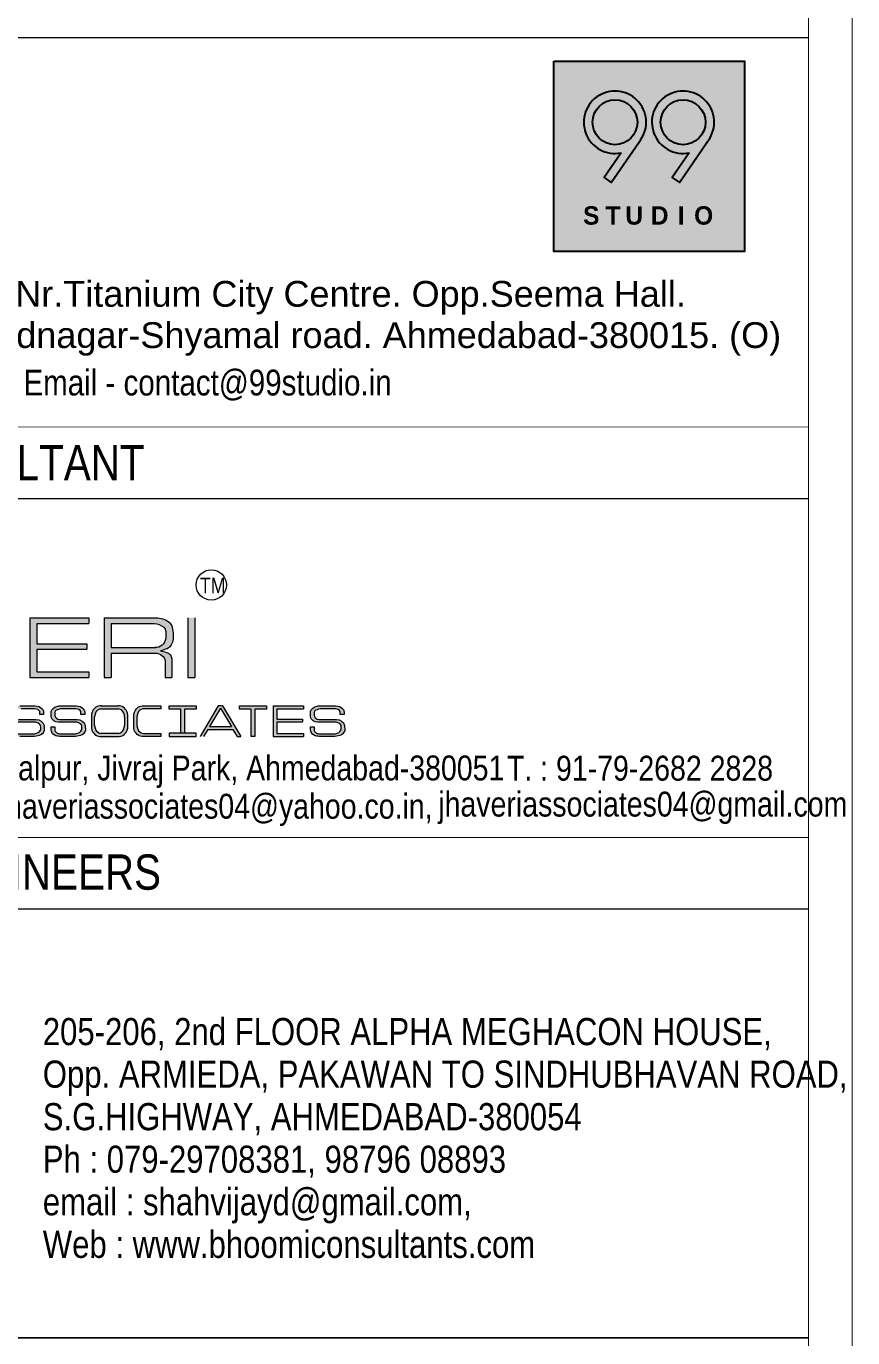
# Model space of a CAD drawing. Header units: millimetres. Extents: x 1112055 to 3390982, y -148532 to 766891.
# Drawn here: x 2370397 to 2378887, y 319125 to 332597 of the extents above; entities that cross this region are included whole.
import ezdxf

# ---------------------------------------------------------------- set-up
doc = ezdxf.new("R2010")
doc.units = ezdxf.units.MM
doc.layers.add('B TITLE BLOCK', color=250, linetype='Continuous', lineweight=0)
doc.layers.add('P_TITLE BLOCK TEXT', color=7, linetype='Continuous', lineweight=9)
for name, color, linetype in [('FORMAT TEXT', 7, 'Continuous'), ('Logo Color', 251, 'Continuous'), ('Logo Font', 255, 'Continuous'), ('Logo Line', 251, 'Continuous')]:
    doc.layers.add(name, color=color, linetype=linetype)
doc.styles.add('A', font='GOTHICB.TTF')
doc.styles.add('SWINC', font='swissc.ttf')

# ---------------------------------------------------------------- blocks, each defined once
blk = doc.blocks.new('Z$W@#6E2766C7')
at = {"layer": 'Logo Font', "style": 'A'}
for s, p in [('S', (0.477201075365187, 0.4427458525618988)), ('T', (0.8451072909420388, 0.4427458525618988)), ('U', (1.170529324572427, 0.4427458525618988)), ('D', (1.588321054015565, 0.4427458525618988)), ('I', (2.031184820887617, 0.4427458525618988)), ('O', (2.298338986166228, 0.4427458525618988))]:
    blk.add_text(s, height=0.30118144, dxfattribs=at).set_placement(p)
blk = doc.blocks.new('A$C9f46f36f')
at = {"layer": 'Logo Color'}
h = blk.add_hatch(color=22, dxfattribs=at)
edge = h.paths.add_edge_path(flags=0)
edge.add_arc((-2651.583773184335, -1156.24687560508), 307.1893068638838, 180, 360, ccw=False)
edge.add_arc((-2651.583773184335, -1156.24687560508), 307.1893068638838, 0, 180, ccw=False)
edge = h.paths.add_edge_path(flags=16)
edge.add_line((-2568.222982186591, -1574.687979126815), (-2800.432897544233, -1914.725855800236))
edge.add_line((-2800.432897541439, -1914.725855799858), (-2701.769266437739, -1982.102683498029))
edge.add_line((-2701.769266444957, -1982.102683492471), (-2326.533018882386, -1432.623404472455))
edge.add_arc((-2651.583773184335, -1156.24687560508), 426.6637769954773, 319.6269312612779, 641.266816491063)
edge = h.paths.add_edge_path(flags=0)
edge.add_arc((-1719.777309257304, -1156.24687560508), 307.1893068638838, 180, 360, ccw=False)
edge.add_arc((-1719.777309257304, -1156.24687560508), 307.1893068638838, 0, 180, ccw=False)
edge = h.paths.add_edge_path(flags=16)
edge.add_line((-1636.416518274462, -1574.687979126815), (-1868.626433632104, -1914.725855800236))
edge.add_line((-1868.62643362931, -1914.725855799858), (-1769.96280252561, -1982.102683498029))
edge.add_line((-1769.962802517926, -1982.102683492471), (-1394.726554955356, -1432.623404472455))
edge.add_arc((-1719.777309257304, -1156.24687560508), 426.6637769954765, 319.6269312612779, 641.2668164910631)
h.paths.add_polyline_path([(-3486.935391280567, -317.6303075854667), (-876.5585415994283, -317.6303075854667), (-876.5585415994283, -2928.007157264743), (-3486.935391280567, -2928.007157264743)])
at = {"layer": 'Logo Font'}
h = blk.add_hatch(color=256, dxfattribs=at)
edge = h.paths.add_edge_path(flags=16)
edge.add_arc((-2651.583773184335, -1156.246875599492), 307.1893068638814, 180, 360, ccw=False)
edge.add_arc((-2651.583773184335, -1156.246875599492), 307.1893068638814, 0, 180, ccw=False)
edge = h.paths.add_edge_path()
edge.add_line((-2568.222982186591, -1574.687979126815), (-2800.432897544233, -1914.725855800236))
edge.add_line((-2800.432897541439, -1914.725855799858), (-2701.769266437739, -1982.102683498029))
edge.add_line((-2701.769266444957, -1982.102683499921), (-2326.533018882386, -1432.623404479906))
edge.add_arc((-2651.583773184335, -1156.246875599492), 426.6637769954742, 319.6269312612787, 641.2668164910637)
h = blk.add_hatch(color=256, dxfattribs=at)
edge = h.paths.add_edge_path()
edge.add_line((-1636.416518274462, -1574.687979126815), (-1868.626433632337, -1914.725855800236))
edge.add_line((-1868.62643362931, -1914.725855799858), (-1769.96280252561, -1982.102683498029))
edge.add_line((-1769.962802517926, -1982.102683499921), (-1394.726554955356, -1432.623404479906))
edge.add_arc((-1719.777309257304, -1156.246875599492), 426.6637769954735, 319.6269312612787, 641.2668164910638)
edge = h.paths.add_edge_path(flags=16)
edge.add_arc((-1719.777309257304, -1156.246875599492), 307.1893068638814, 180, 360, ccw=False)
edge.add_arc((-1719.777309257304, -1156.246875599492), 307.1893068638814, 0, 180, ccw=False)
for points in [[(-2568.222982186591, -1574.687979126815), (-2800.432897541439, -1914.725855799858), (-2701.769266444957, -1982.102683499921), (-2326.533018845832, -1432.62340447912, 5.918618956459519)], [(-2344.394466344034, -1156.246875599492, -1), (-2958.77308008424, -1156.246875599492, -1)], [(-1636.416518274462, -1574.687979126815), (-1868.62643362931, -1914.725855799858), (-1769.962802517926, -1982.102683499921), (-1394.726554933703, -1432.62340447912, 5.918618956459519)], [(-1412.5880023723, -1156.246875599492, -1), (-2026.966616097605, -1156.246875599492, -1)]]:
    blk.add_lwpolyline(points, format="xyb", close=True, dxfattribs=at)
at = {"layer": 'Logo Line'}
blk.add_lwpolyline([(-3486.935391280567, -317.6303075854667), (-876.5585415994283, -317.6303075854667), (-876.5585415994283, -2928.007157264743), (-3486.935391280567, -2928.007157264743)], close=True, dxfattribs=at)
at = {"layer": 'Logo Font', "xscale": 834.901957593243, "yscale": 834.901957593243, "zscale": 834.901957593243}
blk.add_blockref('Z$W@#6E2766C7', (-3486.935391280567, -2928.007157264743), dxfattribs=at)

msp = doc.modelspace()

# ---------------------------------------------------------------- hatches: boundary and pattern name
at = {"layer": 'P_TITLE BLOCK TEXT'}
for color, points in [(7, [(2371041.264057432, 326521.5585121502), (2370433.440658526, 326521.5585121502), (2370433.440658526, 325906.4942576498), (2371041.264057432, 325906.4942576498), (2371041.264057432, 325965.5619299385), (2370505.481736679, 325965.5619299385), (2370505.481736679, 326197.9324558694), (2371018.738838688, 326197.9324558694), (2371018.738838688, 326253.0297436118), (2370505.481736679, 326253.0297436118), (2370505.481736679, 326463.1700300352), (2371041.264057432, 326463.1700300352)]), (7, [(2372127.64588436, 326521.5585121502), (2372055.604806193, 326521.5585121502), (2372055.604806193, 325906.4942576498), (2372127.64588436, 325906.4942576498)]), (256, [(2371501.124455948, 325404.5955329001), (2371501.124455948, 325521.0490184316, -0.065444553260905), (2371511.334910833, 325558.7875113001, -0.3186236598127411), (2371602.214686507, 325615.6323490193), (2371779.431576141, 325615.6323490193), (2371779.431576141, 325585.4443044226), (2371593.873615302, 325585.4443044226, 0.2644804300768096), (2371543.041583569, 325541.1219657783, 0.0506837276388673), (2371533.64620827, 325501.9326931626), (2371533.64620827, 325415.3382325654, 0.0506837276411283), (2371543.041583569, 325376.1489599499, 0.2644804300830637), (2371593.873615302, 325331.8266213057), (2371779.431576141, 325331.8266213057), (2371779.431576141, 325301.6385767091), (2371589.196572859, 325301.6385767091, -0.3947190252426027)]), (256, [(2372864.494373128, 325615.6323490193), (2372588.092286344, 325615.6323490048), (2372588.092286344, 325581.0634705545), (2372709.008890511, 325581.0634705545), (2372709.008890511, 325301.6385767091), (2372743.577768961, 325301.6385767091), (2372743.577768961, 325581.0634705545), (2372864.494373128, 325581.0634705545)]), (256, [(2373245.103584536, 325615.6323490193), (2372934.806309861, 325615.6323490193), (2372934.806309861, 325301.6385767091), (2373245.103584536, 325301.6385767091), (2373245.103584536, 325331.7929566986), (2372971.583686747, 325331.7929566986), (2372971.583686747, 325450.4194212845), (2373233.60433327, 325450.4194212845), (2373233.60433327, 325478.5468975486), (2372971.583686747, 325478.5468975486), (2372971.583686747, 325585.8246994424), (2373245.103584536, 325585.8246994424)])]:
    msp.add_hatch(color=color, dxfattribs=at).paths.add_polyline_path(points)
h = msp.add_hatch(color=7, dxfattribs=at)
h.paths.add_polyline_path([(2371863.621264767, 326476.0182358847, -0.1662994059925575), (2371891.005846299, 326437.9340862404, -0.0791995366985774), (2371905.048812729, 326365.5186004477), (2371905.048812729, 326299.6808986994, -0.2597704900776225), (2371843.969764802, 326202.6810311946, -0.0146451845304826), (2371775.572070177, 326181.0574581553, -0.0494066516944872), (2371836.566864869, 326163.827900144, -0.351322737650402), (2371891.443052326, 326098.8190406699), (2371891.443052326, 325906.4942576498), (2371824.088276237, 325906.4942576498), (2371824.088276237, 326073.4219331009, 0.3675094121381071), (2371729.556266037, 326157.4895593614), (2371268.934540635, 326157.4895593614), (2371268.934540635, 325906.4942576498), (2371196.893462469, 325906.4942576498), (2371196.893462469, 326521.5585121502), (2371732.072347813, 326521.5585121502, -0.1432384059828174)])
h.paths.add_polyline_path([(2371712.721426995, 326460.9666910807, -0.1815059090176984), (2371808.840716131, 326423.2635786452, -0.2046130928259839), (2371829.473652543, 326378.7720180328), (2371829.473652543, 326308.5310919256, -0.3961353841263715), (2371717.403174844, 326213.6401674434), (2371268.934540635, 326213.6401674434), (2371268.934540635, 326460.9666910807)], flags=16)
h = msp.add_hatch(color=7, dxfattribs=at)
edge = h.paths.add_edge_path()
edge.add_line((2370536.229224457, 325528.5845757747), (2370536.229224457, 325558.1558249339))
edge.add_arc((2370486.244665638, 325525.6728161388), 59.61209592930301, 33.01826321564511, 89.55826277277895)
edge.add_line((2370486.704256576, 325585.2831403812), (2370345.438891146, 325585.2831403812))
edge.add_arc((2370352.988274202, 325411.4791824338), 173.9678389368518, 92.48714741873879, 114.0429537283691)
edge.add_arc((2370292.9568816, 325546.0403167565), 26.62311738437441, 114.0429537294062, 173.3691583151758)
edge.add_line((2370266.511852839, 325549.1145375172), (2370266.511852839, 325519.4523459462))
edge.add_arc((2370320.839629623, 325530.3802036546), 55.41593096085754, 191.3730973809643, 266.989319789544)
edge.add_line((2370317.929068293, 325475.040759886), (2370496.919393167, 325475.040759886))
edge.add_arc((2370501.938573173, 325392.8573800826), 82.33650516944768, 15.593509061330622, 93.49488039938291, ccw=False)
edge.add_line((2370581.244520742, 325414.990313995), (2370581.442419289, 325362.3326407754))
edge.add_arc((2370510.096980373, 325380.9952648681), 73.7459503464845, 286.83610795885704, 345.3409580231924, ccw=False)
edge.add_arc((2370459.176403711, 325602.3833268406), 300.7867341324682, 270.9573158560145, 283.9044309719972, ccw=False)
edge.add_line((2370464.201808976, 325301.6385767091), (2370332.774330086, 325301.6385767091))
edge.add_arc((2370337.381801147, 325536.5135247555), 234.9201353807048, 255.2817551210301, 268.87619010347515, ccw=False)
edge.add_arc((2370293.390143795, 325369.0445821248), 61.76958625978331, 183.4260365920886, 255.2817551212632, ccw=False)
edge.add_line((2370231.730953705, 325365.353232165), (2370231.730953705, 325398.6520433626))
edge.add_line((2370231.730953705, 325398.6520433578), (2370266.511852845, 325398.6520433578))
edge.add_line((2370266.511852839, 325398.6520433578), (2370266.511852839, 325365.3329738437))
edge.add_arc((2370313.003932747, 325380.9913996741), 49.0581266755073, 198.6134072769036, 234.8504137460179)
edge.add_arc((2370320.106262316, 325391.0784246089), 61.3947047079909, 234.8504137462263, 265.2644397945826)
edge.add_line((2370315.037696699, 325329.8933005409), (2370484.405069408, 325329.8933005409))
edge.add_arc((2370478.324060323, 325406.127440432), 76.47628885806446, 274.5606862053867, 333.2673842339913)
edge.add_line((2370546.626216805, 325371.7263041645), (2370547.014249887, 325401.9521313446))
edge.add_arc((2370499.511997424, 325395.2354551941), 47.97476135589245, 8.048099003175661, 64.75619501759226)
edge.add_arc((2370475.836625122, 325345.022411609), 103.4893810565336, 64.75619501777959, 84.27045226384784)
edge.add_line((2370486.168269316, 325447.994782265), (2370302.419639987, 325447.994782265))
edge.add_arc((2370299.8720987, 325518.8105905593), 70.86161633796074, 195.9277156249536, 272.0602807550699, ccw=False)
edge.add_line((2370231.730953705, 325499.3644333872), (2370231.730953705, 325557.7011128643))
edge.add_arc((2370283.054545397, 325548.3572210135), 52.16722514790995, 127.42578174409411, 169.6818301060569, ccw=False)
edge.add_arc((2370327.80862475, 325489.8758723524), 125.80821754087, 88.3567074096274, 127.42578174509751, ccw=False)
edge.add_line((2370331.416418746, 325615.6323490193), (2370487.273535256, 325615.6323490193))
edge.add_arc((2370487.86644845, 325511.269707815), 104.3643254425323, 45.300427081282805, 90.32550976596679, ccw=False)
edge.add_arc((2370528.815440001, 325552.6503941834), 46.14765159639204, 1.8933564716198816, 45.30042708078719, ccw=False)
edge.add_line((2370574.937897464, 325554.1750798527), (2370574.937897464, 325528.5845757726))
edge.add_line((2370574.937897464, 325528.5845757747), (2370536.229224463, 325528.5845757747))
h = msp.add_hatch(color=7, dxfattribs=at)
edge = h.paths.add_edge_path()
edge.add_line((2370959.055296771, 325528.5845757747), (2370959.055296771, 325558.1558249339))
edge.add_arc((2370909.070737952, 325525.6728161388), 59.61209592930301, 33.01826321564511, 89.55826277277895)
edge.add_line((2370909.530328891, 325585.2831403812), (2370768.264963461, 325585.2831403812))
edge.add_arc((2370775.81434653, 325411.4791824338), 173.9678389368518, 92.48714741873879, 114.0429537283691)
edge.add_arc((2370715.782953915, 325546.0403167565), 26.62311738437441, 114.0429537294062, 173.3691583151758)
edge.add_line((2370689.337925167, 325549.1145375172), (2370689.337925167, 325519.4523459462))
edge.add_arc((2370743.665701938, 325530.3802036546), 55.41593096085754, 191.3730973809643, 266.989319789544)
edge.add_line((2370740.755140623, 325475.040759886), (2370919.745465497, 325475.040759886))
edge.add_arc((2370924.764645502, 325392.8573800826), 82.33650516944768, 15.593509061330622, 93.49488039938291, ccw=False)
edge.add_line((2371004.070593071, 325414.990313995), (2371004.268491617, 325362.3326407754))
edge.add_arc((2370932.923052702, 325380.9952648681), 73.7459503464845, 286.83610795885704, 345.3409580231924, ccw=False)
edge.add_arc((2370882.002476025, 325602.3833268406), 300.7867341324682, 270.9573158560145, 283.9044309719972, ccw=False)
edge.add_line((2370887.027881291, 325301.6385767091), (2370755.600402399, 325301.6385767091))
edge.add_arc((2370760.207873462, 325536.5135247555), 234.9201353807048, 255.2817551210301, 268.87619010347515, ccw=False)
edge.add_arc((2370716.216216109, 325369.0445821248), 61.76958625978331, 183.4260365920886, 255.2817551212632, ccw=False)
edge.add_line((2370654.55702602, 325365.353232165), (2370654.55702602, 325398.6520433626))
edge.add_line((2370654.55702602, 325398.6520433578), (2370689.33792516, 325398.6520433578))
edge.add_line((2370689.337925167, 325398.6520433578), (2370689.337925167, 325365.3329738437))
edge.add_arc((2370735.830005061, 325380.9913996741), 49.0581266755073, 198.6134072769036, 234.8504137460179)
edge.add_arc((2370742.93233463, 325391.0784246089), 61.3947047079909, 234.8504137462263, 265.2644397945826)
edge.add_line((2370737.863769014, 325329.8933005409), (2370907.231141723, 325329.8933005409))
edge.add_arc((2370901.150132638, 325406.127440432), 76.47628885806446, 274.5606862053867, 333.2673842339913)
edge.add_line((2370969.452289119, 325371.7263041645), (2370969.840322201, 325401.9521313446))
edge.add_arc((2370922.338069739, 325395.2354551941), 47.97476135589245, 8.048099003175661, 64.75619501759226)
edge.add_arc((2370898.662697438, 325345.022411609), 103.4893810565336, 64.75619501777959, 84.27045226384784)
edge.add_line((2370908.99434163, 325447.994782265), (2370725.245712301, 325447.994782265))
edge.add_arc((2370722.698171014, 325518.8105905593), 70.86161633796074, 195.9277156249536, 272.0602807550699, ccw=False)
edge.add_line((2370654.55702602, 325499.3644333872), (2370654.55702602, 325557.7011128643))
edge.add_arc((2370705.880617712, 325548.3572210135), 52.16722514790995, 127.42578174409411, 169.6818301060569, ccw=False)
edge.add_arc((2370750.634697063, 325489.8758723524), 125.80821754087, 88.3567074096274, 127.42578174509751, ccw=False)
edge.add_line((2370754.242491061, 325615.6323490193), (2370910.099607571, 325615.6323490193))
edge.add_arc((2370910.69252078, 325511.269707815), 104.3643254425323, 45.300427081282805, 90.32550976596679, ccw=False)
edge.add_arc((2370951.64151233, 325552.6503941834), 46.14765159639204, 1.8933564716198816, 45.30042708078719, ccw=False)
edge.add_line((2370997.763969779, 325554.1750798527), (2370997.763969779, 325528.5845757726))
edge.add_line((2370997.763969779, 325528.5845757747), (2370959.055296778, 325528.5845757747))
h = msp.add_hatch(color=256, dxfattribs=at)
h.paths.add_polyline_path([(2371338.9940376, 325615.6323490193), (2371167.229450852, 325615.6323490193, 0.3186216901171488), (2371076.349930136, 325558.7881229475, 0.0654456625201036), (2371066.139220293, 325521.0490184316), (2371066.139220293, 325404.5955329001, 0.3947190252434177), (2371154.211337204, 325301.6385767091), (2371352.012151234, 325301.6385767091, 0.394719025241403), (2371440.08426816, 325404.5955329001), (2371440.08426816, 325521.0490184316, 0.0654456625725081), (2371429.873558303, 325558.7881229618, 0.3186216900435543)])
h.paths.add_polyline_path([(2371407.562515837, 325501.9326931626, 0.1047262594535254), (2371398.167140524, 325541.1219657783), (2371398.167283309, 325541.121557718), (2371398.167030459, 325541.1222803585, 0.2644791230732378), (2371347.335108791, 325585.4443044226), (2371158.888379648, 325585.4443044226, 0.2644804300744661), (2371108.056347928, 325541.1219657783, 0.0506837276411892), (2371098.660972616, 325501.9326931626), (2371098.660972616, 325415.3382325654, 0.0506837276411892), (2371108.056347928, 325376.1489599499, 0.2644804300744662), (2371158.888379648, 325331.8266213057), (2371347.335108791, 325331.8266213057, 0.2644804300768095), (2371398.167140524, 325376.1489599499, 0.0473854188635733), (2371407.562515837, 325415.3382325654)], flags=16)
h = msp.add_hatch(color=256, dxfattribs=at)
h.paths.add_polyline_path([(2372142.059246178, 325336.2074551593), (2371865.657159394, 325336.2074551593), (2371865.657159394, 325301.6385767091), (2372142.059246178, 325301.6385767091)])
h.paths.add_polyline_path([(2371986.573763561, 325336.2074551593), (2372021.142642011, 325336.2074551593), (2372021.142642011, 325581.0634705545), (2372142.059246178, 325581.0634705545), (2372142.059246178, 325615.6323490193), (2371865.657159394, 325615.6323490048), (2371865.657159394, 325581.0634705545), (2371986.573763561, 325581.0634705545)])
h = msp.add_hatch(color=7, dxfattribs=at)
h.paths.add_polyline_path([(2372414.152283367, 325615.6323490193), (2372369.123897898, 325615.6323490193), (2372182.364962488, 325301.6385767091), (2372219.053768598, 325301.6385767091), (2372262.413362716, 325374.5381276492), (2372520.862818549, 325374.5381276492), (2372564.222412665, 325301.6385767091), (2372600.911218776, 325301.6385767091)])
h.paths.add_polyline_path([(2372391.638090639, 325591.8008770894), (2372504.226679518, 325402.5081095748), (2372279.049501745, 325402.5081095748)], flags=16)
h = msp.add_hatch(color=7, dxfattribs=at)
edge = h.paths.add_edge_path()
edge.add_line((2373622.81541129, 325528.5845757747), (2373622.81541129, 325558.1558249339))
edge.add_arc((2373572.830852456, 325525.6728161388), 59.61209592930301, 33.01826321564511, 89.55826277277895)
edge.add_line((2373573.290443394, 325585.2831403812), (2373432.025077964, 325585.2831403812))
edge.add_arc((2373439.574461034, 325411.4791824338), 173.9678389368518, 92.48714741873879, 114.0429537283691)
edge.add_arc((2373379.543068432, 325546.0403167565), 26.62311738437441, 114.0429537294062, 173.3691583151758)
edge.add_line((2373353.098039672, 325549.1145375172), (2373353.098039672, 325519.4523459462))
edge.add_arc((2373407.425816456, 325530.3802036546), 55.41593096085754, 191.3730973809643, 266.989319789544)
edge.add_line((2373404.515255126, 325475.040759886), (2373583.50558, 325475.040759886))
edge.add_arc((2373588.524760006, 325392.8573800826), 82.33650516944768, 15.593509061330622, 93.49488039938291, ccw=False)
edge.add_line((2373667.830707575, 325414.990313995), (2373668.028606121, 325362.3326407754))
edge.add_arc((2373596.683167205, 325380.9952648681), 73.7459503464845, 286.83610795885704, 345.3409580231924, ccw=False)
edge.add_arc((2373545.76259053, 325602.3833268406), 300.7867341324682, 270.9573158560145, 283.9044309719972, ccw=False)
edge.add_line((2373550.787995809, 325301.6385767091), (2373419.360516918, 325301.6385767091))
edge.add_arc((2373423.967987966, 325536.5135247555), 234.9201353807048, 255.2817551210301, 268.87619010347515, ccw=False)
edge.add_arc((2373379.976330613, 325369.0445821248), 61.76958625978331, 183.4260365920886, 255.2817551212632, ccw=False)
edge.add_line((2373318.317140524, 325365.353232165), (2373318.317140524, 325398.6520433626))
edge.add_line((2373318.317140524, 325398.6520433578), (2373353.098039664, 325398.6520433578))
edge.add_line((2373353.098039672, 325398.6520433578), (2373353.098039672, 325365.3329738437))
edge.add_arc((2373399.590119565, 325380.9913996741), 49.0581266755073, 198.6134072769036, 234.8504137460179)
edge.add_arc((2373406.692449135, 325391.0784246089), 61.3947047079909, 234.8504137462263, 265.2644397945826)
edge.add_line((2373401.623883531, 325329.8933005409), (2373570.991256241, 325329.8933005409))
edge.add_arc((2373564.910247141, 325406.127440432), 76.47628885806446, 274.5606862053867, 333.2673842339913)
edge.add_line((2373633.212403637, 325371.7263041645), (2373633.600436719, 325401.9521313446))
edge.add_arc((2373586.098184256, 325395.2354551941), 47.97476135589245, 8.048099003175661, 64.75619501759226)
edge.add_arc((2373562.422811956, 325345.022411609), 103.4893810565336, 64.75619501777959, 84.27045226384784)
edge.add_line((2373572.754456148, 325447.994782265), (2373389.005826819, 325447.994782265))
edge.add_arc((2373386.458285531, 325518.8105905593), 70.86161633796074, 195.9277156249536, 272.0602807550699, ccw=False)
edge.add_line((2373318.317140524, 325499.3644333872), (2373318.317140524, 325557.7011128643))
edge.add_arc((2373369.640732229, 325548.3572210135), 52.16722514790995, 127.42578174409411, 169.6818301060569, ccw=False)
edge.add_arc((2373414.394811568, 325489.8758723524), 125.80821754087, 88.3567074096274, 127.42578174509751, ccw=False)
edge.add_line((2373418.002605564, 325615.6323490193), (2373573.859722074, 325615.6323490193))
edge.add_arc((2373574.452635283, 325511.269707815), 104.3643254425323, 45.300427081282805, 90.32550976596679, ccw=False)
edge.add_arc((2373615.401626834, 325552.6503941834), 46.14765159639204, 1.8933564716198816, 45.30042708078719, ccw=False)
edge.add_line((2373661.524084283, 325554.1750798527), (2373661.524084283, 325528.5845757726))
edge.add_line((2373661.524084283, 325528.5845757747), (2373622.815411281, 325528.5845757747))

# ---------------------------------------------------------------- linework, layer by layer
at = {"layer": 'B TITLE BLOCK', "color": 250, "lineweight": 0}
for p, q in [((2378433.023316127, 332477.8737958607), (2366359.829623605, 332477.8737958607)), ((2378433.023316127, 327743.6920429475), (2366359.829623605, 327743.6920429475)), ((2378433.023316127, 323527.7196669165), (2366359.829623605, 323527.7196669165)), ((2378433.023316127, 319124.6480679259), (2366359.829623605, 319124.6480679259)), ((2366359.829623605, 319124.6480679259), (2378433.023316127, 319124.6480679259)), ((2366359.829623605, 319124.6480679259), (2378433.023316127, 319124.6480679259))]:
    msp.add_line(p, q, dxfattribs=at)
at = {"layer": 'B TITLE BLOCK', "color": 1, "const_width": 10.0668797537439}
msp.add_lwpolyline([(2234731.179589756, 384330.6444140066), (2234731.179589756, 305003.9670703697), (2378881.490023635, 305003.9670703697), (2378881.490023635, 384330.6444140066)], close=True, dxfattribs=at)
at = {"layer": 'B TITLE BLOCK', "color": 250, "lineweight": 0}
for points, const_width in [([(2235179.646297264, 383882.1777064982), (2235179.646297264, 305452.4337778781), (2378433.023316127, 305452.4337778781), (2378433.023316127, 383882.1777064982)], 10.0668797537439), ([(2366359.829623605, 305452.4337778781), (2378433.023316127, 305452.4337778781), (2378433.023316127, 383882.1777064981), (2366359.829623605, 383882.1777064981)], 10.06687975374391), ([(2378433.023316127, 333214.5573409048), (2366359.829623605, 333214.5573409048), (2366359.829623605, 328480.375587992), (2378433.023316127, 328480.375587992)], 10.06687975374391), ([(2378433.023316127, 305452.4337778781), (2366359.829623605, 305452.4337778781), (2366359.829623605, 328480.375587992), (2378433.023316127, 328480.375587992)], 10.06687975374391)]:
    msp.add_lwpolyline(points, close=True, dxfattribs=dict(at, const_width=const_width))
at = {"layer": 'B TITLE BLOCK', "color": 250, "lineweight": 0, "const_width": 10.06687975374391}
msp.add_lwpolyline([(2366359.829623605, 324264.4032119612), (2378433.023316127, 324264.4032119612)], dxfattribs=at)
at = {"layer": 'P_TITLE BLOCK TEXT'}
for p, q in [((2371066.139220293, 325521.0490184292), (2371066.139220293, 325404.5955328976)), ((2371098.660972616, 325415.3382325635), (2371098.660972616, 325501.9326931605)), ((2371158.888379648, 325585.4443044207), (2371347.335108791, 325585.4443044207)), ((2371407.562515837, 325501.9326931605), (2371407.562515837, 325415.3382325635)), ((2371440.08426816, 325404.5955328976), (2371440.08426816, 325521.0490184292)), ((2371154.211337218, 325301.6385767069), (2371352.012151234, 325301.6385767069)), ((2371347.335108791, 325331.8266213033), (2371158.888379648, 325331.8266213033))]:
    msp.add_line(p, q, dxfattribs=at)
at = {"layer": 'P_TITLE BLOCK TEXT', "color": 7}
for points in [[(2370433.440658526, 326521.5585121483), (2371041.264057432, 326521.5585121483)], [(2370433.440658526, 326521.5585121483), (2370433.440658526, 325906.4942576474)], [(2370505.481736679, 326463.1700300332), (2370505.481736679, 326253.0297436096)], [(2370505.481736679, 326463.1700300332), (2371041.264057432, 326463.1700300332)], [(2371041.264057432, 326521.5585121483), (2371041.264057432, 326463.1700300332)], [(2371196.893462469, 326521.5585121483), (2371196.893462469, 325906.4942576474)], [(2371196.893462469, 326521.5585121483), (2371732.072347813, 326521.5585121483)], [(2371268.934540635, 326460.9666910786), (2371268.934540635, 326213.6401674411)], [(2371268.934540635, 326460.9666910786), (2371712.721426995, 326460.9666910786)], [(2372055.604806193, 326521.5585121483), (2372055.604806193, 325906.4942576474)], [(2372127.64588436, 326521.5585121483), (2372127.64588436, 325906.4942576474)], [(2371829.473652543, 326378.7720180306), (2371829.473652543, 326308.5310919232)], [(2371905.048812729, 326365.5186004313), (2371905.048812729, 326299.6808986973)], [(2370505.481736679, 326253.0297436096), (2371018.738838688, 326253.0297436096)], [(2370505.481736679, 326197.9324558672), (2370505.481736679, 325965.5619299362)], [(2370505.481736679, 326197.9324558672), (2371018.738838688, 326197.9324558672)], [(2371018.738838688, 326253.0297436096), (2371018.738838688, 326197.9324558672)], [(2371268.934540635, 326213.6401674411), (2371728.497652751, 326213.6401674411)], [(2371268.934540635, 326157.4895593593), (2371268.934540635, 325906.4942576474)], [(2371268.934540635, 326157.4895593593), (2371729.556266037, 326157.4895593593)], [(2371824.088276237, 326073.4219330991), (2371824.088276237, 325906.4942576474)], [(2370433.440658526, 325906.4942576474), (2371041.264057432, 325906.4942576474)], [(2370505.481736679, 325965.5619299362), (2371041.264057432, 325965.5619299362)], [(2371041.264057432, 325965.5619299362), (2371041.264057432, 325906.4942576474)], [(2371196.893462469, 325906.4942576474), (2371268.934540635, 325906.4942576474)], [(2371824.088276237, 325906.4942576474), (2371891.443052326, 325906.4942576474)], [(2372055.604806193, 325906.4942576474), (2372127.64588436, 325906.4942576474)], [(2372055.604806193, 325906.4942576474), (2372127.64588436, 325906.4942576474)], [(2372369.123897898, 325615.6323490168), (2372182.364962488, 325301.6385767069)], [(2372391.638090639, 325591.8008770875), (2372279.049501745, 325402.5081095726)], [(2372414.152283367, 325615.6323490168), (2372369.123897898, 325615.6323490168)], [(2372391.638090639, 325591.8008770875), (2372504.226679518, 325402.5081095726)], [(2372414.152283367, 325615.6323490168), (2372600.911218776, 325301.6385767069)], [(2372934.806309861, 325615.6323490168), (2373245.103584536, 325615.6323490168)], [(2372934.806309861, 325615.6323490168), (2372934.806309861, 325301.6385767069)], [(2372971.583686747, 325585.8246994402), (2372971.583686747, 325478.546897546)], [(2372971.583686747, 325585.8246994402), (2373245.103584536, 325585.8246994402)], [(2373245.103584536, 325615.6323490168), (2373245.103584536, 325585.8246994402)], [(2372262.413362716, 325374.5381276469), (2372219.053768598, 325301.6385767069)], [(2372262.413362716, 325374.5381276469), (2372520.862818549, 325374.5381276469)], [(2372279.049501745, 325402.5081095726), (2372504.226679518, 325402.5081095726)], [(2372520.862818549, 325374.5381276469), (2372564.222412665, 325301.6385767069)], [(2372971.583686747, 325478.546897546), (2373233.60433327, 325478.546897546)], [(2372971.583686747, 325450.4194212824), (2372971.583686747, 325331.7929566964)], [(2372971.583686747, 325450.4194212824), (2373233.60433327, 325450.4194212824)], [(2373233.60433327, 325478.546897546), (2373233.60433327, 325450.4194212824)], [(2372564.222412665, 325301.6385767069), (2372600.911218776, 325301.6385767069)], [(2372934.806309861, 325301.6385767069), (2373245.103584536, 325301.6385767069)], [(2372971.583686747, 325331.7929566964), (2373245.103584536, 325331.7929566964)], [(2373245.103584536, 325331.7929566964), (2373245.103584536, 325301.6385767069)]]:
    msp.add_lwpolyline(points, dxfattribs=at)
for points in [[(2371712.721426995, 326460.9666910786, -0.1815059090176984), (2371808.840716131, 326423.2635786429, -0.2046130927975971), (2371829.473652543, 326378.7720180306, 10.50997811602303)], [(2371732.072347813, 326521.5585121483, -0.1432384059828174), (2371863.621264767, 326476.0182358827, -0.1662994059925575), (2371891.005846299, 326437.9340862377, -0.0791995367245889), (2371905.048812729, 326365.5186004313, 1.678218886483149)], [(2371829.473652543, 326308.5310919232, -0.3961353841393621), (2371717.403174844, 326213.6401674411, -0.3062019991474196)], [(2371905.048812729, 326299.6808986973, -0.2597704900776225), (2371843.969764802, 326202.6810311924, -0.0146451845304826), (2371775.572070177, 326181.0574581529, -0.0494066516944872), (2371836.566864869, 326163.8279001418, -0.351322737721068), (2371891.443052326, 326098.8190406539), (2371891.443052326, 325906.4942576474)], [(2371725.161304669, 326157.4895593593, -0.3803317739883389), (2371824.088276237, 326073.4219330991, -39.10634366962048)], [(2370331.416418746, 325615.6323490168), (2370487.273535254, 325615.6323490168, -0.1990261439851543), (2370561.275209186, 325585.4523626143, -0.1916967583265429), (2370574.937897464, 325554.1750798506), (2370574.937897464, 325528.5845757722), (2370536.229224457, 325528.5845757722), (2370536.229224457, 325558.1558249205, 0.2518321425504549), (2370486.704256576, 325585.2831403791), (2370345.438891147, 325585.2831403791, 0.0943332803251045)], [(2371501.124455948, 325395.819756917), (2371501.124455948, 325521.0490184292, -0.0654451079201827), (2371511.335038311, 325558.7878171357, -0.3186226749167162), (2371602.214686493, 325615.6323490168), (2371779.431576141, 325615.6323490168), (2371779.431576141, 325585.4443044207), (2371593.873615302, 325585.4443044207, 0.2644804300768096), (2371543.041583569, 325541.1219657758, 0.0506837276411283), (2371533.64620827, 325501.9326931605), (2371533.64620827, 325415.3382325635, 0.0506837276411283), (2371543.041583569, 325376.1489599475, 0.2644804300768096), (2371593.873615302, 325331.8266213033), (2371779.431576141, 325331.8266213033), (2371779.431576141, 325301.6385767069), (2371589.196572859, 325301.6385767069, -0.3947190252579334), (2371501.124455948, 325404.5955328976)], [(2370315.037696699, 325329.8933005384), (2370484.405069409, 325329.8933005384, 0.2619100095917326), (2370546.626216805, 325371.7263041622), (2370547.014249885, 325401.9521313399, 0.2526122615055632), (2370519.971839211, 325438.6286873947, 0.085353380822099), (2370486.168269316, 325447.9947822631), (2370302.419639985, 325447.9947822631, -0.3449747456290864)], [(2370317.929068293, 325475.0407598838), (2370496.919393169, 325475.0407598838, -0.3536343318604639), (2370581.244520742, 325414.9903139929), (2370581.442419294, 325362.332640768, -0.2609690833415413), (2370531.456392017, 325310.4102754876, -0.0565526202682377), (2370464.201808976, 325301.6385767069), (2370332.774330091, 325301.6385767069, -0.0593865794242292)]]:
    msp.add_lwpolyline(points, format="xyb", dxfattribs=at)
for points in [[(2370959.055296771, 325528.5845757722), (2370959.055296771, 325558.1558249205, 0.2518321425504549), (2370909.530328891, 325585.2831403791), (2370768.264963462, 325585.2831403791, 0.0943332803251045), (2370704.93612618, 325570.3536198514, 0.2648005950274), (2370689.337925167, 325549.1145375152), (2370689.337925167, 325519.4523459421, 0.342455608626355), (2370740.755140623, 325475.0407598838), (2370919.745465484, 325475.0407598838, -0.3536343318604639), (2371004.070593071, 325414.9903139929), (2371004.268491608, 325362.332640768, -0.2609690833415413), (2370954.282464332, 325310.4102754876, -0.0565526202682377), (2370887.027881291, 325301.6385767069), (2370755.600402406, 325301.6385767069, -0.0593865794242292), (2370700.522667989, 325309.3018475565, -0.324223828793496), (2370654.55702602, 325365.3532321627), (2370654.55702602, 325398.6520433549), (2370689.337925167, 325398.6520433549), (2370689.337925167, 325365.3329738361, 0.1594446921200951), (2370707.586598931, 325340.8789352312, 0.1334907776809275), (2370737.863769014, 325329.8933005384), (2370907.231141724, 325329.8933005384, 0.2619100095917326), (2370969.452289119, 325371.7263041622), (2370969.840322199, 325401.9521313399, 0.2526122615055632), (2370942.79791154, 325438.6286873947, 0.085353380822099), (2370908.99434163, 325447.9947822631), (2370725.2457123, 325447.9947822631, -0.3449747456290864), (2370654.55702602, 325499.3644333851), (2370654.55702602, 325557.7011128684, -0.1864948836794344), (2370674.176860652, 325589.7853656382, -0.172141735516322), (2370754.242491061, 325615.6323490168), (2370910.099607569, 325615.6323490168, -0.1990261439851543), (2370984.101281501, 325585.4523626143, -0.1916967583265429), (2370997.763969779, 325554.1750798506), (2370997.763969779, 325528.5845757722)], [(2373622.81541129, 325528.5845757722), (2373622.81541129, 325558.1558249205, 0.2518321425504549), (2373573.290443394, 325585.2831403791), (2373432.025077966, 325585.2831403791, 0.0943332803251045), (2373368.696240698, 325570.3536198514, 0.2648005950274), (2373353.098039672, 325549.1145375152), (2373353.098039672, 325519.4523459421, 0.342455608626355), (2373404.515255126, 325475.0407598838), (2373583.505580002, 325475.0407598838, -0.3536343318604639), (2373667.830707575, 325414.9903139929), (2373668.028606126, 325362.332640768, -0.2609690833415413), (2373618.04257885, 325310.4102754876, -0.0565526202682377), (2373550.787995809, 325301.6385767069), (2373419.36051691, 325301.6385767069, -0.0593865794242292), (2373364.282782508, 325309.3018475565, -0.324223828793496), (2373318.317140524, 325365.3532321627), (2373318.317140524, 325398.6520433549), (2373353.098039672, 325398.6520433549), (2373353.098039672, 325365.3329738361, 0.1594446921200951), (2373371.346713434, 325340.8789352312, 0.1334907776809275), (2373401.623883531, 325329.8933005384), (2373570.991256228, 325329.8933005384, 0.2619100095917326), (2373633.212403637, 325371.7263041622), (2373633.600436718, 325401.9521313399, 0.2526122615055632), (2373606.558026043, 325438.6286873947, 0.085353380822099), (2373572.754456148, 325447.9947822631), (2373389.005826818, 325447.9947822631, -0.3449747456290864), (2373318.317140524, 325499.3644333851), (2373318.317140524, 325557.7011128684, -0.1864948836794344), (2373337.936975156, 325589.7853656382, -0.172141735516322), (2373418.002605564, 325615.6323490168), (2373573.859722073, 325615.6323490168, -0.1990261439851543), (2373647.861396004, 325585.4523626143, -0.1916967583265429), (2373661.524084283, 325554.1750798506), (2373661.524084283, 325528.5845757722)]]:
    msp.add_lwpolyline(points, format="xyb", close=True, dxfattribs=at)
at = {"layer": 'P_TITLE BLOCK TEXT'}
for points in [[(2371167.229450852, 325615.6323490168), (2371338.9940376, 325615.6323490168)], [(2371986.573763561, 325581.0634705522), (2371865.657159394, 325581.0634705522), (2371865.657159394, 325615.6323490168), (2372142.059246178, 325615.6323490168), (2372142.059246178, 325581.0634705522), (2372021.142642011, 325581.0634705522)], [(2372021.142642011, 325581.0634705522), (2372021.142642011, 325336.2074551572), (2371986.573763561, 325336.2074551572), (2371986.573763561, 325581.0634705522)], [(2372709.008890511, 325581.0634705522), (2372588.092286344, 325581.0634705522), (2372588.092286344, 325615.6323490168), (2372864.494373128, 325615.6323490168), (2372864.494373128, 325581.0634705522), (2372743.577768961, 325581.0634705522)], [(2372743.577768961, 325581.0634705522), (2372743.577768961, 325301.6385767069), (2372709.008890511, 325301.6385767069), (2372709.008890511, 325581.0634705522)], [(2372142.059246178, 325336.2074551572), (2371865.657159394, 325336.2074551572), (2371865.657159394, 325301.6385767069), (2372142.059246178, 325301.6385767069), (2372142.059246178, 325336.2074551572), (2372021.142642011, 325336.2074551572)]]:
    msp.add_lwpolyline(points, dxfattribs=at)
msp.add_circle((2372297.791479039, 326857.4306247522), 156.1473385543009, dxfattribs=at)
for centre, radius, start, end in [((2371214.78908754, 325501.0810999955), 149.9850019118268, 157.3716577078588, 172.3493392719829), ((2371161.863400363, 325523.142523261), 92.64535803561365, 86.67955074183712, 157.3715793762801), ((2371296.165126272, 325475.3032230216), 199.2912928140756, 160.7151990219789, 172.3211226335357), ((2371172.437435399, 325518.5952008226), 68.2083540545805, 101.4575682915731, 160.7151990219789), ((2371344.36008809, 325523.142523261), 92.64535803559649, 22.62842063363003, 93.32044925816291), ((2371333.786053055, 325518.5952008226), 68.2083540541925, 19.28480097802111, 78.5424317084269), ((2371310.339178533, 325499.3449018308), 97.25777079832189, 1.52468044262278, 25.43899789948722), ((2371291.434400912, 325501.0810999955), 149.9850019126388, 7.650660728017058, 22.62834229594882), ((2371165.224526931, 325400.2076449143), 99.18241554363946, 177.4643736599118, 263.6247444748126), ((2371296.165126272, 325441.9677027018), 199.2912928141378, 187.6788773664642, 199.2848009780211), ((2371172.437435399, 325398.6757248875), 68.20835405437506, 199.2848009780211, 258.5424316931182), ((2371333.786053055, 325398.6757248875), 68.20835405371233, 281.4575682915731, 340.7151990219789), ((2371340.998961523, 325400.2076449143), 99.18241554319894, 276.3752555251874, 2.535626340088188), ((2371196.570999656, 325445.2012108596), 213.0943860657313, 341.0922504494345, 351.9440712047387)]:
    msp.add_arc(centre, radius, start, end, dxfattribs=at)

# ---------------------------------------------------------------- block references
at = {"xscale": 0.75, "yscale": 0.75, "zscale": 0.75}
msp.add_blockref('A$C9f46f36f', (2378433.023316127, 332477.8737958607), dxfattribs=at)

# ---------------------------------------------------------------- texts
at = {"layer": 'B TITLE BLOCK', "color": 0, "style": 'SWINC'}
for s, p in [('205-206, 2nd FLOOR ALPHA MEGHACON HOUSE,', (2370567.517042125, 322130.6094340471)), ('Opp. ARMIEDA, PAKAWAN TO SINDHUBHAVAN ROAD,', (2370567.517042125, 321693.5515171108)), ('S.G.HIGHWAY, AHMEDABAD-380054', (2370567.517042125, 321256.4936001601)), ('Ph : 079-29708381, 98796 08893', (2370567.517042125, 320819.4356832241)), ('email : shahvijayd@gmail.com,', (2370567.517042125, 320382.3777662741)), ('Web : www.bhoomiconsultants.com', (2370567.517042125, 319945.3198493375))]:
    msp.add_text(s, height=278.7118866448182, dxfattribs=at).set_placement(p)
at = {"layer": 'FORMAT TEXT', "style": 'SWINC'}
for s, p in [('SERVICES CONSULTANT', (2366588.487582863, 327932.8385021004)), ('STRUCTURAL ENGINEERS', (2366434.997211482, 323727.3275496775))]:
    msp.add_text(s, height=362.1958107754754, dxfattribs=at).set_placement(p)
at = {"layer": 'P_TITLE BLOCK TEXT', "style": 'SWINC'}
for s, height, p in [('TM', 158.7698705238802, (2372181.302623615, 326773.1560830795)), ('2, Palkhi Society, Nr. SBI, Vejalpur, Jivraj Park, Ahmedabad-380051', 255.4838700255835, (2366458.537105412, 324850.2347039488)), ('T. : 91-79-2682 2828 ', 255.4838700255835, (2375334.223584289, 324847.7558061646)), ('E-mail : jhaveriassociates04@yahoo.co.in,', 255.4838700255835, (2369052.17773109, 324457.0432516881)), (' jhaveriassociates04@gmail.com', 255.4838700255835, (2374548.084678063, 324478.6284700637))]:
    msp.add_text(s, height=height, dxfattribs=at).set_placement(p)
at = {"layer": 'P_TITLE BLOCK TEXT', "lineweight": 0, "char_height": 264.859675037774, "attachment_point": 7, "style": 'SWINC'}
for s, insert in [('\\A1;{\\pql;\\fArial|b0|i0|c0|p34;1101, LANDMARK. Nr.Titanium City Centre. Opp.Seema Hall.}', (2366994.924074739, 329635.587232709)), ('\\A1;{\\pql;\\fArial|b0|i0|c0|p34;Anandnagar. Prahladnagar-Shyamal road. Ahmedabad-380015. (O)}', (2367003.841188016, 329211.862605589))]:
    msp.add_mtext(s, dxfattribs=dict(at, insert=insert))
at = {"layer": 'P_TITLE BLOCK TEXT', "lineweight": 0, "insert": (2366994.937578697, 328727.6105984137), "char_height": 264.859675037774, "width": 7698.939274420128, "attachment_point": 7, "style": 'SWINC'}
msp.add_mtext('\\A1;\\pxql;Ph._079-4002-8361/62 - Email - contact@99studio.in   ', dxfattribs=at)

doc.saveas('drawing.dxf')
